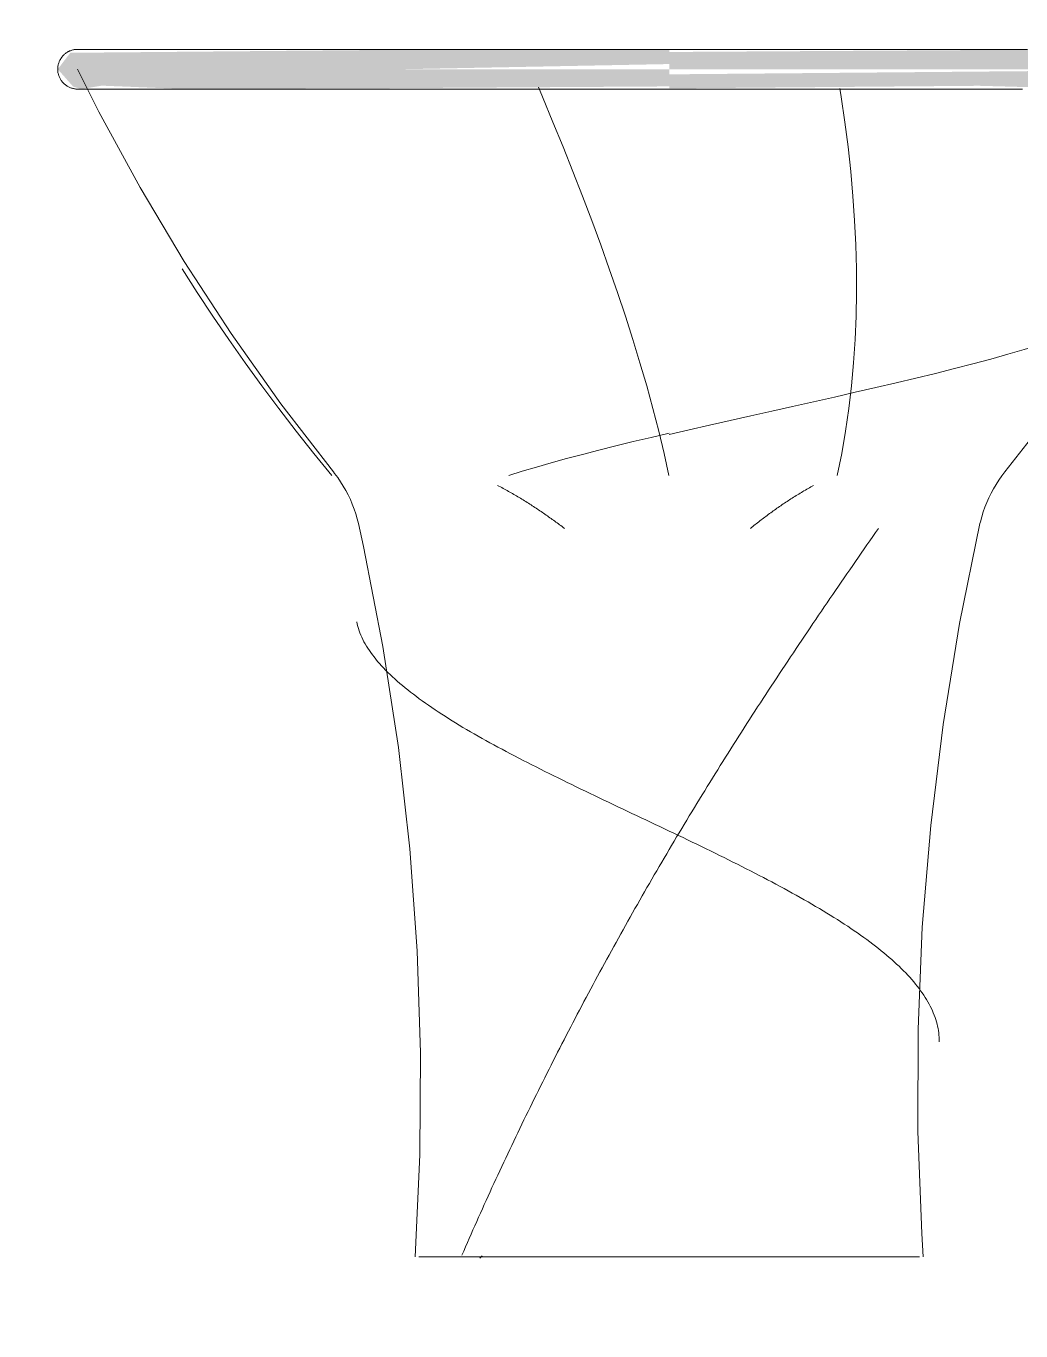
# Model space of a CAD drawing. Header units: inches. Extents: x -54880 to -186, y -265 to 853.
# Drawn here: x -24798.64 to -24782.98, y 100.14 to 120.68 of the extents above; entities that cross this region are included whole.
import ezdxf

# ---------------------------------------------------------------- set-up
doc = ezdxf.new("R2010")
doc.units = ezdxf.units.IN
doc.header["$MEASUREMENT"] = 0
doc.layers.add('A-WALL-PATT', color=111, linetype='Continuous', lineweight=9)
doc.layers.add('Q-SPCQ', color=91, linetype='Continuous', lineweight=9)

# ---------------------------------------------------------------- blocks, each defined once
blk = doc.blocks.new('FP_71-Section 13')
at = {"layer": 'Q-SPCQ'}
for p, q in [((-24785.221, 112.774), (-24785.266, 112.71)), ((-24785.356, 112.58), (-24785.401, 112.515)), ((-24785.311, 112.645), (-24785.356, 112.58)), ((-24785.266, 112.71), (-24785.311, 112.645)), ((-24785.536, 112.32), (-24785.581, 112.255)), ((-24785.491, 112.385), (-24785.536, 112.32)), ((-24785.446, 112.45), (-24785.491, 112.385)), ((-24785.401, 112.515), (-24785.446, 112.45)), ((-24785.671, 112.124), (-24785.716, 112.059)), ((-24785.626, 112.189), (-24785.671, 112.124)), ((-24785.581, 112.255), (-24785.626, 112.189)), ((-24785.806, 111.929), (-24785.851, 111.864)), ((-24785.761, 111.994), (-24785.806, 111.929)), ((-24785.716, 112.059), (-24785.761, 111.994)), ((-24785.94, 111.733), (-24785.985, 111.668)), ((-24785.895, 111.798), (-24785.94, 111.733)), ((-24785.851, 111.864), (-24785.895, 111.798)), ((-24786.074, 111.537), (-24786.118, 111.472)), ((-24786.029, 111.603), (-24786.074, 111.537)), ((-24785.985, 111.668), (-24786.029, 111.603)), ((-24786.207, 111.341), (-24786.251, 111.276)), ((-24786.163, 111.407), (-24786.207, 111.341)), ((-24786.118, 111.472), (-24786.163, 111.407)), ((-24786.34, 111.145), (-24786.384, 111.079)), ((-24786.296, 111.21), (-24786.34, 111.145)), ((-24786.251, 111.276), (-24786.296, 111.21)), ((-24786.516, 110.883), (-24786.559, 110.817)), ((-24786.472, 110.948), (-24786.516, 110.883)), ((-24786.428, 111.014), (-24786.472, 110.948)), ((-24786.384, 111.079), (-24786.428, 111.014)), ((-24786.647, 110.686), (-24786.69, 110.621)), ((-24786.603, 110.752), (-24786.647, 110.686)), ((-24786.559, 110.817), (-24786.603, 110.752)), ((-24786.777, 110.489), (-24786.821, 110.424)), ((-24786.734, 110.555), (-24786.777, 110.489)), ((-24786.69, 110.621), (-24786.734, 110.555)), ((-24786.907, 110.292), (-24786.95, 110.227)), ((-24786.864, 110.358), (-24786.907, 110.292)), ((-24786.821, 110.424), (-24786.864, 110.358)), ((-24787.036, 110.095), (-24787.079, 110.03)), ((-24786.993, 110.161), (-24787.036, 110.095)), ((-24786.95, 110.227), (-24786.993, 110.161)), ((-24787.164, 109.898), (-24787.207, 109.832)), ((-24787.122, 109.964), (-24787.164, 109.898)), ((-24787.079, 110.03), (-24787.122, 109.964)), ((-24787.292, 109.701), (-24787.334, 109.635)), ((-24787.249, 109.766), (-24787.292, 109.701)), ((-24787.207, 109.832), (-24787.249, 109.766)), ((-24787.418, 109.503), (-24787.46, 109.437)), ((-24787.376, 109.569), (-24787.418, 109.503)), ((-24787.334, 109.635), (-24787.376, 109.569)), ((-24787.586, 109.239), (-24787.627, 109.173)), ((-24787.544, 109.305), (-24787.586, 109.239)), ((-24787.502, 109.371), (-24787.544, 109.305)), ((-24787.46, 109.437), (-24787.502, 109.371)), ((-24787.71, 109.041), (-24787.751, 108.975)), ((-24787.669, 109.107), (-24787.71, 109.041)), ((-24787.627, 109.173), (-24787.669, 109.107)), ((-24787.833, 108.843), (-24787.874, 108.777)), ((-24787.792, 108.909), (-24787.833, 108.843)), ((-24787.751, 108.975), (-24787.792, 108.909)), ((-24787.956, 108.645), (-24787.997, 108.579)), ((-24787.915, 108.711), (-24787.956, 108.645)), ((-24787.874, 108.777), (-24787.915, 108.711)), ((-24788.078, 108.447), (-24788.118, 108.381)), ((-24788.037, 108.513), (-24788.078, 108.447)), ((-24787.997, 108.579), (-24788.037, 108.513)), ((-24788.198, 108.249), (-24788.238, 108.182)), ((-24788.158, 108.315), (-24788.198, 108.249)), ((-24788.118, 108.381), (-24788.158, 108.315)), ((-24788.515, 108.011), (-24788.442, 107.976)), ((-24788.318, 108.05), (-24788.358, 107.984)), ((-24788.278, 108.116), (-24788.318, 108.05)), ((-24788.238, 108.182), (-24788.278, 108.116)), ((-24788.437, 107.851), (-24788.476, 107.785)), ((-24788.442, 107.976), (-24788.369, 107.941)), ((-24788.397, 107.918), (-24788.437, 107.851)), ((-24788.358, 107.984), (-24788.397, 107.918)), ((-24788.369, 107.941), (-24788.296, 107.907)), ((-24788.296, 107.907), (-24788.224, 107.872)), ((-24788.224, 107.872), (-24788.151, 107.837)), ((-24788.151, 107.837), (-24788.079, 107.802)), ((-24788.079, 107.802), (-24788.007, 107.767)), ((-24788.476, 107.785), (-24788.515, 107.719)), ((-24788.007, 107.767), (-24787.935, 107.732)), ((-24787.935, 107.732), (-24787.864, 107.698)), ((-24787.864, 107.698), (-24787.792, 107.663)), ((-24787.792, 107.663), (-24787.721, 107.628)), ((-24787.721, 107.628), (-24787.651, 107.593)), ((-24787.651, 107.593), (-24787.581, 107.558)), ((-24787.581, 107.558), (-24787.511, 107.523)), ((-24787.511, 107.523), (-24787.441, 107.489)), ((-24787.441, 107.489), (-24787.372, 107.454)), ((-24787.372, 107.454), (-24787.303, 107.419)), ((-24787.303, 107.419), (-24787.235, 107.384)), ((-24787.235, 107.384), (-24787.167, 107.349)), ((-24787.167, 107.349), (-24787.099, 107.314)), ((-24787.099, 107.314), (-24787.032, 107.28)), ((-24787.032, 107.28), (-24786.965, 107.245)), ((-24786.965, 107.245), (-24786.899, 107.21)), ((-24786.899, 107.21), (-24786.834, 107.175)), ((-24786.834, 107.175), (-24786.769, 107.14)), ((-24786.769, 107.14), (-24786.704, 107.105)), ((-24786.704, 107.105), (-24786.64, 107.07)), ((-24786.64, 107.07), (-24786.577, 107.035)), ((-24786.577, 107.035), (-24786.514, 107.001)), ((-24786.514, 107.001), (-24786.452, 106.966)), ((-24786.452, 106.966), (-24786.39, 106.931)), ((-24786.39, 106.931), (-24786.329, 106.896)), ((-24786.329, 106.896), (-24786.269, 106.861)), ((-24786.269, 106.861), (-24786.209, 106.826)), ((-24786.209, 106.826), (-24786.15, 106.791)), ((-24786.15, 106.791), (-24786.092, 106.756)), ((-24786.092, 106.756), (-24786.035, 106.721)), ((-24786.035, 106.721), (-24785.978, 106.687)), ((-24785.978, 106.687), (-24785.922, 106.652)), ((-24785.922, 106.652), (-24785.866, 106.617)), ((-24785.866, 106.617), (-24785.812, 106.582)), ((-24785.812, 106.582), (-24785.758, 106.547)), ((-24785.758, 106.547), (-24785.705, 106.512)), ((-24785.705, 106.512), (-24785.653, 106.477)), ((-24785.653, 106.477), (-24785.601, 106.442)), ((-24785.601, 106.442), (-24785.551, 106.407)), ((-24785.551, 106.407), (-24785.501, 106.372)), ((-24785.501, 106.372), (-24785.452, 106.337)), ((-24785.452, 106.337), (-24785.404, 106.302)), ((-24785.404, 106.302), (-24785.356, 106.268)), ((-24785.356, 106.268), (-24785.31, 106.233)), ((-24785.31, 106.233), (-24785.265, 106.198)), ((-24785.265, 106.198), (-24785.22, 106.163)), ((-24785.22, 106.163), (-24785.176, 106.128)), ((-24785.176, 106.128), (-24785.134, 106.093)), ((-24785.134, 106.093), (-24785.092, 106.058)), ((-24785.092, 106.058), (-24785.051, 106.023)), ((-24785.051, 106.023), (-24785.011, 105.988)), ((-24785.011, 105.988), (-24784.972, 105.953)), ((-24784.972, 105.953), (-24784.934, 105.918)), ((-24784.934, 105.918), (-24784.897, 105.883)), ((-24784.897, 105.883), (-24784.861, 105.848)), ((-24784.861, 105.848), (-24784.826, 105.813)), ((-24784.826, 105.813), (-24784.792, 105.778)), ((-24784.792, 105.778), (-24784.759, 105.744)), ((-24784.759, 105.744), (-24784.727, 105.709)), ((-24784.727, 105.709), (-24784.696, 105.674)), ((-24784.696, 105.674), (-24784.666, 105.639)), ((-24784.666, 105.639), (-24784.637, 105.604)), ((-24784.637, 105.604), (-24784.609, 105.569)), ((-24784.609, 105.569), (-24784.582, 105.534)), ((-24784.582, 105.534), (-24784.556, 105.499)), ((-24784.556, 105.499), (-24784.531, 105.464)), ((-24784.531, 105.464), (-24784.508, 105.429)), ((-24784.508, 105.429), (-24784.485, 105.394)), ((-24784.485, 105.394), (-24784.463, 105.359)), ((-24784.463, 105.359), (-24784.443, 105.324)), ((-24784.443, 105.324), (-24784.424, 105.289)), ((-24784.424, 105.289), (-24784.405, 105.254)), ((-24784.405, 105.254), (-24784.388, 105.219)), ((-24784.388, 105.219), (-24784.372, 105.184)), ((-24784.372, 105.184), (-24784.357, 105.149)), ((-24784.357, 105.149), (-24784.343, 105.114)), ((-24784.343, 105.114), (-24784.33, 105.079)), ((-24784.33, 105.079), (-24784.318, 105.044)), ((-24784.318, 105.044), (-24784.308, 105.009)), ((-24784.308, 105.009), (-24784.298, 104.974)), ((-24784.298, 104.974), (-24784.29, 104.939)), ((-24784.29, 104.939), (-24784.283, 104.904)), ((-24784.283, 104.904), (-24784.277, 104.87)), ((-24784.277, 104.87), (-24784.272, 104.835)), ((-24784.272, 104.835), (-24784.268, 104.8)), ((-24784.268, 104.8), (-24784.265, 104.765)), ((-24784.265, 104.765), (-24784.263, 104.73)), ((-24784.263, 104.73), (-24784.263, 104.695))]:
    blk.add_line(p, q, dxfattribs=at)
at = {"layer": 'Q-SPCQ', "flags": 128}
blk.add_lwpolyline([(-24783.623, 112.849), (-24783.945, 111.275), (-24784.203, 109.69), (-24784.398, 108.096), (-24784.53, 106.496), (-24784.597, 104.891), (-24784.6, 103.285), (-24784.538, 101.68), (-24784.515, 101.312)], dxfattribs=at)
blk = doc.blocks.new('FP_72-Section 13')
at = {"layer": 'Q-SPCQ'}
for p, q in [((-24793.434, 111.301), (-24793.426, 111.266)), ((-24793.426, 111.266), (-24793.418, 111.232)), ((-24793.418, 111.232), (-24793.407, 111.197)), ((-24793.407, 111.197), (-24793.396, 111.163)), ((-24793.396, 111.163), (-24793.383, 111.129)), ((-24793.383, 111.129), (-24793.369, 111.094)), ((-24793.369, 111.094), (-24793.353, 111.06)), ((-24793.353, 111.06), (-24793.337, 111.025)), ((-24793.337, 111.025), (-24793.319, 110.991)), ((-24793.319, 110.991), (-24793.3, 110.956)), ((-24793.3, 110.956), (-24793.28, 110.922)), ((-24793.28, 110.922), (-24793.258, 110.888)), ((-24793.258, 110.888), (-24793.235, 110.853)), ((-24793.235, 110.853), (-24793.211, 110.819)), ((-24793.211, 110.819), (-24793.186, 110.784)), ((-24793.186, 110.784), (-24793.16, 110.75)), ((-24793.16, 110.75), (-24793.132, 110.715)), ((-24793.132, 110.715), (-24793.104, 110.681)), ((-24793.104, 110.681), (-24793.074, 110.646)), ((-24793.074, 110.646), (-24793.043, 110.612)), ((-24793.043, 110.612), (-24793.011, 110.577)), ((-24793.011, 110.577), (-24792.978, 110.543)), ((-24792.978, 110.543), (-24792.943, 110.508)), ((-24792.943, 110.508), (-24792.908, 110.474)), ((-24792.908, 110.474), (-24792.871, 110.439)), ((-24792.871, 110.439), (-24792.834, 110.404)), ((-24792.834, 110.404), (-24792.795, 110.37)), ((-24792.795, 110.37), (-24792.755, 110.335)), ((-24792.755, 110.335), (-24792.714, 110.301)), ((-24792.714, 110.301), (-24792.673, 110.266)), ((-24792.673, 110.266), (-24792.63, 110.232)), ((-24792.63, 110.232), (-24792.586, 110.197)), ((-24792.586, 110.197), (-24792.541, 110.163)), ((-24792.541, 110.163), (-24792.495, 110.128)), ((-24792.495, 110.128), (-24792.449, 110.093)), ((-24792.449, 110.093), (-24792.401, 110.059)), ((-24792.401, 110.059), (-24792.352, 110.024)), ((-24792.352, 110.024), (-24792.303, 109.99)), ((-24792.303, 109.99), (-24792.253, 109.955)), ((-24792.253, 109.955), (-24792.201, 109.92)), ((-24792.201, 109.92), (-24792.149, 109.886)), ((-24792.149, 109.886), (-24792.096, 109.851)), ((-24792.096, 109.851), (-24792.042, 109.817)), ((-24792.042, 109.817), (-24791.988, 109.782)), ((-24791.988, 109.782), (-24791.932, 109.747)), ((-24791.932, 109.747), (-24791.876, 109.713)), ((-24791.876, 109.713), (-24791.819, 109.678)), ((-24791.819, 109.678), (-24791.761, 109.643)), ((-24791.761, 109.643), (-24791.703, 109.609)), ((-24791.703, 109.609), (-24791.643, 109.574)), ((-24791.643, 109.574), (-24791.583, 109.54)), ((-24791.583, 109.54), (-24791.523, 109.505)), ((-24791.523, 109.505), (-24791.461, 109.47)), ((-24791.461, 109.47), (-24791.399, 109.436)), ((-24791.399, 109.436), (-24791.337, 109.401)), ((-24791.337, 109.401), (-24791.273, 109.366)), ((-24791.273, 109.366), (-24791.21, 109.332)), ((-24791.21, 109.332), (-24791.145, 109.297)), ((-24791.145, 109.297), (-24791.08, 109.262)), ((-24791.08, 109.262), (-24791.015, 109.227)), ((-24791.015, 109.227), (-24790.948, 109.193)), ((-24790.948, 109.193), (-24790.882, 109.158)), ((-24790.882, 109.158), (-24790.815, 109.123)), ((-24790.815, 109.123), (-24790.747, 109.089)), ((-24790.747, 109.089), (-24790.679, 109.054)), ((-24790.679, 109.054), (-24790.611, 109.019)), ((-24790.611, 109.019), (-24790.542, 108.985)), ((-24790.542, 108.985), (-24790.472, 108.95)), ((-24790.472, 108.95), (-24790.403, 108.915)), ((-24790.403, 108.915), (-24790.333, 108.88)), ((-24790.333, 108.88), (-24790.262, 108.846)), ((-24790.262, 108.846), (-24790.191, 108.811)), ((-24790.191, 108.811), (-24790.12, 108.776)), ((-24790.12, 108.776), (-24790.049, 108.741)), ((-24790.049, 108.741), (-24789.977, 108.707)), ((-24789.977, 108.707), (-24789.905, 108.672)), ((-24789.905, 108.672), (-24789.833, 108.637)), ((-24789.833, 108.637), (-24789.761, 108.602)), ((-24789.761, 108.602), (-24789.688, 108.568)), ((-24789.688, 108.568), (-24789.616, 108.533)), ((-24789.616, 108.533), (-24789.543, 108.498)), ((-24789.543, 108.498), (-24789.47, 108.463)), ((-24789.47, 108.463), (-24789.396, 108.429)), ((-24789.396, 108.429), (-24789.323, 108.394)), ((-24789.323, 108.394), (-24789.25, 108.359)), ((-24789.25, 108.359), (-24789.176, 108.324)), ((-24789.176, 108.324), (-24789.103, 108.289)), ((-24789.103, 108.289), (-24789.029, 108.255)), ((-24789.029, 108.255), (-24788.956, 108.22)), ((-24788.956, 108.22), (-24788.882, 108.185)), ((-24788.882, 108.185), (-24788.809, 108.15)), ((-24788.809, 108.15), (-24788.735, 108.115)), ((-24788.735, 108.115), (-24788.662, 108.081)), ((-24788.662, 108.081), (-24788.588, 108.046)), ((-24788.588, 108.046), (-24788.515, 108.011)), ((-24788.554, 107.653), (-24788.593, 107.586)), ((-24788.515, 107.719), (-24788.554, 107.653)), ((-24788.671, 107.454), (-24788.71, 107.387)), ((-24788.632, 107.52), (-24788.671, 107.454)), ((-24788.593, 107.586), (-24788.632, 107.52)), ((-24788.825, 107.188), (-24788.864, 107.122)), ((-24788.787, 107.255), (-24788.825, 107.188)), ((-24788.749, 107.321), (-24788.787, 107.255)), ((-24788.71, 107.387), (-24788.749, 107.321)), ((-24788.94, 106.989), (-24788.978, 106.923)), ((-24788.902, 107.056), (-24788.94, 106.989)), ((-24788.864, 107.122), (-24788.902, 107.056)), ((-24789.053, 106.79), (-24789.091, 106.724)), ((-24789.016, 106.856), (-24789.053, 106.79)), ((-24788.978, 106.923), (-24789.016, 106.856)), ((-24789.166, 106.591), (-24789.203, 106.524)), ((-24789.129, 106.657), (-24789.166, 106.591)), ((-24789.091, 106.724), (-24789.129, 106.657)), ((-24789.277, 106.391), (-24789.314, 106.325)), ((-24789.24, 106.458), (-24789.277, 106.391)), ((-24789.203, 106.524), (-24789.24, 106.458)), ((-24789.388, 106.192), (-24789.425, 106.126)), ((-24789.351, 106.259), (-24789.388, 106.192)), ((-24789.314, 106.325), (-24789.351, 106.259)), ((-24789.498, 105.993), (-24789.534, 105.926)), ((-24789.461, 106.059), (-24789.498, 105.993)), ((-24789.425, 106.126), (-24789.461, 106.059)), ((-24789.606, 105.793), (-24789.642, 105.727)), ((-24789.57, 105.86), (-24789.606, 105.793)), ((-24789.534, 105.926), (-24789.57, 105.86)), ((-24789.714, 105.594), (-24789.749, 105.527)), ((-24789.678, 105.66), (-24789.714, 105.594)), ((-24789.642, 105.727), (-24789.678, 105.66)), ((-24789.82, 105.394), (-24789.856, 105.327)), ((-24789.785, 105.461), (-24789.82, 105.394)), ((-24789.749, 105.527), (-24789.785, 105.461)), ((-24789.926, 105.194), (-24789.961, 105.128)), ((-24789.891, 105.261), (-24789.926, 105.194)), ((-24789.856, 105.327), (-24789.891, 105.261)), ((-24790.065, 104.928), (-24790.1, 104.862)), ((-24790.031, 104.995), (-24790.065, 104.928)), ((-24789.996, 105.061), (-24790.031, 104.995)), ((-24789.961, 105.128), (-24789.996, 105.061)), ((-24790.169, 104.728), (-24790.203, 104.662)), ((-24790.134, 104.795), (-24790.169, 104.728)), ((-24790.1, 104.862), (-24790.134, 104.795)), ((-24790.271, 104.529), (-24790.305, 104.462)), ((-24790.237, 104.595), (-24790.271, 104.529)), ((-24790.203, 104.662), (-24790.237, 104.595)), ((-24790.373, 104.329), (-24790.406, 104.263)), ((-24790.339, 104.396), (-24790.373, 104.329)), ((-24790.305, 104.462), (-24790.339, 104.396)), ((-24790.473, 104.129), (-24790.506, 104.063)), ((-24790.44, 104.196), (-24790.473, 104.129)), ((-24790.406, 104.263), (-24790.44, 104.196)), ((-24790.573, 103.93), (-24790.606, 103.863)), ((-24790.54, 103.996), (-24790.573, 103.93)), ((-24790.506, 104.063), (-24790.54, 103.996)), ((-24790.671, 103.73), (-24790.704, 103.663)), ((-24790.639, 103.796), (-24790.671, 103.73)), ((-24790.606, 103.863), (-24790.639, 103.796)), ((-24790.769, 103.53), (-24790.801, 103.464)), ((-24790.737, 103.597), (-24790.769, 103.53)), ((-24790.704, 103.663), (-24790.737, 103.597)), ((-24790.866, 103.33), (-24790.898, 103.264)), ((-24790.834, 103.397), (-24790.866, 103.33)), ((-24790.801, 103.464), (-24790.834, 103.397)), ((-24790.961, 103.131), (-24790.993, 103.064)), ((-24790.93, 103.197), (-24790.961, 103.131)), ((-24790.898, 103.264), (-24790.93, 103.197)), ((-24791.056, 102.931), (-24791.088, 102.865)), ((-24791.025, 102.998), (-24791.056, 102.931)), ((-24790.993, 103.064), (-24791.025, 102.998)), ((-24791.15, 102.732), (-24791.181, 102.665)), ((-24791.119, 102.798), (-24791.15, 102.732)), ((-24791.088, 102.865), (-24791.119, 102.798)), ((-24791.274, 102.465), (-24791.304, 102.399)), ((-24791.243, 102.532), (-24791.274, 102.465)), ((-24791.212, 102.598), (-24791.243, 102.532)), ((-24791.181, 102.665), (-24791.212, 102.598)), ((-24791.365, 102.266), (-24791.395, 102.199)), ((-24791.335, 102.332), (-24791.365, 102.266)), ((-24791.304, 102.399), (-24791.335, 102.332)), ((-24791.456, 102.066), (-24791.486, 102)), ((-24791.426, 102.133), (-24791.456, 102.066)), ((-24791.395, 102.199), (-24791.426, 102.133)), ((-24791.545, 101.867), (-24791.575, 101.8)), ((-24791.516, 101.933), (-24791.545, 101.867)), ((-24791.486, 102), (-24791.516, 101.933)), ((-24791.634, 101.667), (-24791.663, 101.601)), ((-24791.604, 101.734), (-24791.634, 101.667)), ((-24791.575, 101.8), (-24791.604, 101.734)), ((-24791.721, 101.468), (-24791.75, 101.402)), ((-24791.692, 101.535), (-24791.721, 101.468)), ((-24791.663, 101.601), (-24791.692, 101.535)), ((-24791.75, 101.402), (-24791.779, 101.335))]:
    blk.add_line(p, q, dxfattribs=at)
at = {"layer": 'Q-SPCQ', "flags": 128}
blk.add_lwpolyline([(-24792.515, 101.312), (-24792.439, 102.917), (-24792.427, 104.523), (-24792.48, 106.128), (-24792.596, 107.73), (-24792.777, 109.325), (-24793.021, 110.913), (-24793.328, 112.489), (-24793.408, 112.849)], dxfattribs=at)
blk = doc.blocks.new('FP_73-Section 13')
at = {"layer": 'Q-SPCQ'}
blk.add_line((-24791.459, 101.324), (-24791.495, 101.29), dxfattribs=at)
blk = doc.blocks.new('FP_74-Section 13')
at = {"layer": 'Q-SPCQ'}
for p, q in [((-24785.827, 119.697), (-24785.805, 119.564)), ((-24785.805, 119.564), (-24785.748, 119.169)), ((-24785.748, 119.169), (-24785.699, 118.777)), ((-24785.699, 118.777), (-24785.657, 118.388)), ((-24785.657, 118.388), (-24785.623, 118.001)), ((-24785.623, 118.001), (-24785.596, 117.618)), ((-24785.596, 117.618), (-24785.578, 117.237)), ((-24785.578, 117.237), (-24785.568, 116.86)), ((-24785.568, 116.86), (-24785.566, 116.485)), ((-24785.566, 116.485), (-24785.573, 116.114)), ((-24781.196, 116.351), (-24781.125, 116.428)), ((-24781.399, 116.197), (-24781.287, 116.274)), ((-24781.287, 116.274), (-24781.196, 116.351)), ((-24785.573, 116.114), (-24785.589, 115.745)), ((-24781.846, 115.968), (-24781.679, 116.045)), ((-24781.679, 116.045), (-24781.529, 116.121)), ((-24781.529, 116.121), (-24781.399, 116.197)), ((-24782.448, 115.74), (-24782.232, 115.816)), ((-24782.232, 115.816), (-24782.031, 115.892)), ((-24782.031, 115.892), (-24781.846, 115.968)), ((-24785.589, 115.745), (-24785.613, 115.38)), ((-24782.925, 115.589), (-24782.68, 115.665)), ((-24782.68, 115.665), (-24782.448, 115.74)), ((-24783.733, 115.363), (-24783.453, 115.438)), ((-24783.453, 115.438), (-24783.183, 115.514)), ((-24783.183, 115.514), (-24782.925, 115.589)), ((-24785.613, 115.38), (-24785.646, 115.019)), ((-24784.63, 115.139), (-24784.323, 115.213)), ((-24784.323, 115.213), (-24784.024, 115.288)), ((-24784.024, 115.288), (-24783.733, 115.363)), ((-24785.646, 115.019), (-24785.688, 114.661)), ((-24785.585, 114.915), (-24785.262, 114.99)), ((-24785.262, 114.99), (-24784.943, 115.064)), ((-24784.943, 115.064), (-24784.63, 115.139)), ((-24786.241, 114.767), (-24785.912, 114.841)), ((-24785.912, 114.841), (-24785.585, 114.915)), ((-24787.23, 114.546), (-24786.901, 114.62)), ((-24786.901, 114.62), (-24786.571, 114.693)), ((-24786.571, 114.693), (-24786.241, 114.767)), ((-24785.688, 114.661), (-24785.739, 114.306)), ((-24788.2, 114.326), (-24787.88, 114.399)), ((-24787.88, 114.399), (-24787.557, 114.473)), ((-24787.557, 114.473), (-24787.23, 114.546)), ((-24788.515, 114.253), (-24788.2, 114.326)), ((-24785.739, 114.306), (-24785.799, 113.955)), ((-24785.799, 113.955), (-24785.869, 113.607))]:
    blk.add_line(p, q, dxfattribs=at)
at = {"layer": 'Q-SPCQ', "flags": 128}
blk.add_lwpolyline([(-24779.203, 120), (-24779.822, 118.795), (-24780.49, 117.616), (-24781.204, 116.465), (-24781.963, 115.343), (-24782.767, 114.252), (-24783.23, 113.662)], dxfattribs=at)
blk = doc.blocks.new('FP_75-Section 13')
at = {"layer": 'Q-SPCQ'}
for p, q in [((-24790.573, 119.717), (-24790.508, 119.564)), ((-24790.508, 119.564), (-24790.345, 119.169)), ((-24790.345, 119.169), (-24790.185, 118.777)), ((-24790.185, 118.777), (-24790.03, 118.388)), ((-24790.03, 118.388), (-24789.879, 118.001)), ((-24789.879, 118.001), (-24789.734, 117.618)), ((-24789.734, 117.618), (-24789.593, 117.237)), ((-24789.593, 117.237), (-24789.458, 116.86)), ((-24796.183, 116.86), (-24795.943, 116.485)), ((-24789.458, 116.86), (-24789.328, 116.485)), ((-24795.943, 116.485), (-24795.698, 116.114)), ((-24789.328, 116.485), (-24789.204, 116.114)), ((-24795.698, 116.114), (-24795.446, 115.745)), ((-24789.204, 116.114), (-24789.086, 115.745)), ((-24795.446, 115.745), (-24795.189, 115.38)), ((-24789.086, 115.745), (-24788.975, 115.38)), ((-24795.189, 115.38), (-24794.927, 115.019)), ((-24788.975, 115.38), (-24788.869, 115.019)), ((-24794.927, 115.019), (-24794.659, 114.661)), ((-24788.869, 115.019), (-24788.771, 114.661)), ((-24794.659, 114.661), (-24794.385, 114.306)), ((-24788.771, 114.661), (-24788.68, 114.306)), ((-24794.385, 114.306), (-24794.107, 113.955)), ((-24789.081, 114.139), (-24788.801, 114.206)), ((-24788.801, 114.206), (-24788.515, 114.273)), ((-24788.68, 114.306), (-24788.596, 113.955)), ((-24789.881, 113.938), (-24789.622, 114.005)), ((-24789.622, 114.005), (-24789.355, 114.072)), ((-24789.355, 114.072), (-24789.081, 114.139)), ((-24794.107, 113.955), (-24793.824, 113.607)), ((-24790.606, 113.739), (-24790.374, 113.805)), ((-24790.374, 113.805), (-24790.132, 113.872)), ((-24790.132, 113.872), (-24789.881, 113.938)), ((-24788.596, 113.955), (-24788.519, 113.607)), ((-24791.041, 113.607), (-24790.829, 113.673)), ((-24790.829, 113.673), (-24790.606, 113.739))]:
    blk.add_line(p, q, dxfattribs=at)
at = {"layer": 'Q-SPCQ', "flags": 128}
blk.add_lwpolyline([(-24793.8, 113.662), (-24794.628, 114.735), (-24795.412, 115.84), (-24796.151, 116.975), (-24796.844, 118.139), (-24797.491, 119.33), (-24797.828, 120)], dxfattribs=at)
blk = doc.blocks.new('FP_76-Section 13')
at = {"layer": 'Q-SPCQ'}
for p, q in [((-24786.413, 113.353), (-24786.434, 113.341)), ((-24786.393, 113.366), (-24786.413, 113.353)), ((-24786.371, 113.378), (-24786.393, 113.366)), ((-24786.35, 113.39), (-24786.371, 113.378)), ((-24786.329, 113.402), (-24786.35, 113.39)), ((-24786.308, 113.414), (-24786.329, 113.402)), ((-24786.287, 113.426), (-24786.308, 113.414)), ((-24786.265, 113.438), (-24786.287, 113.426)), ((-24786.244, 113.45), (-24786.265, 113.438)), ((-24786.739, 113.145), (-24786.759, 113.131)), ((-24786.719, 113.158), (-24786.739, 113.145)), ((-24786.7, 113.172), (-24786.719, 113.158)), ((-24786.68, 113.185), (-24786.7, 113.172)), ((-24786.659, 113.198), (-24786.68, 113.185)), ((-24786.639, 113.212), (-24786.659, 113.198)), ((-24786.619, 113.225), (-24786.639, 113.212)), ((-24786.599, 113.238), (-24786.619, 113.225)), ((-24786.579, 113.251), (-24786.599, 113.238)), ((-24786.558, 113.264), (-24786.579, 113.251)), ((-24786.538, 113.277), (-24786.558, 113.264)), ((-24786.517, 113.29), (-24786.538, 113.277)), ((-24786.497, 113.303), (-24786.517, 113.29)), ((-24786.476, 113.315), (-24786.497, 113.303)), ((-24786.455, 113.328), (-24786.476, 113.315)), ((-24786.434, 113.341), (-24786.455, 113.328)), ((-24787.03, 112.935), (-24787.049, 112.92)), ((-24787.011, 112.949), (-24787.03, 112.935)), ((-24786.992, 112.963), (-24787.011, 112.949)), ((-24786.973, 112.978), (-24786.992, 112.963)), ((-24786.954, 112.992), (-24786.973, 112.978)), ((-24786.934, 113.006), (-24786.954, 112.992)), ((-24786.915, 113.02), (-24786.934, 113.006)), ((-24786.896, 113.034), (-24786.915, 113.02)), ((-24786.877, 113.048), (-24786.896, 113.034)), ((-24786.857, 113.062), (-24786.877, 113.048)), ((-24786.838, 113.076), (-24786.857, 113.062)), ((-24786.818, 113.09), (-24786.838, 113.076)), ((-24786.798, 113.104), (-24786.818, 113.09)), ((-24786.779, 113.117), (-24786.798, 113.104)), ((-24786.759, 113.131), (-24786.779, 113.117)), ((-24787.217, 112.789), (-24787.236, 112.774)), ((-24787.199, 112.804), (-24787.217, 112.789)), ((-24787.18, 112.819), (-24787.199, 112.804)), ((-24787.162, 112.833), (-24787.18, 112.819)), ((-24787.143, 112.848), (-24787.162, 112.833)), ((-24787.124, 112.862), (-24787.143, 112.848)), ((-24787.105, 112.877), (-24787.124, 112.862)), ((-24787.087, 112.891), (-24787.105, 112.877)), ((-24787.068, 112.906), (-24787.087, 112.891)), ((-24787.049, 112.92), (-24787.068, 112.906))]:
    blk.add_line(p, q, dxfattribs=at)
at = {"layer": 'Q-SPCQ', "flags": 128}
blk.add_lwpolyline([(-24783.23, 113.662), (-24783.279, 113.599), (-24783.326, 113.533), (-24783.369, 113.466), (-24783.41, 113.398), (-24783.448, 113.327), (-24783.484, 113.256), (-24783.516, 113.182), (-24783.545, 113.108), (-24783.572, 113.033), (-24783.595, 112.956), (-24783.616, 112.879), (-24783.623, 112.849)], dxfattribs=at)
blk = doc.blocks.new('FP_77-Section 13')
at = {"layer": 'Q-SPCQ'}
for p, q in [((-24791.216, 113.45), (-24791.194, 113.439)), ((-24791.194, 113.439), (-24791.172, 113.427)), ((-24791.172, 113.427), (-24791.151, 113.416)), ((-24791.151, 113.416), (-24791.129, 113.404)), ((-24791.129, 113.404), (-24791.107, 113.393)), ((-24791.107, 113.393), (-24791.086, 113.381)), ((-24791.086, 113.381), (-24791.065, 113.369)), ((-24791.065, 113.369), (-24791.043, 113.357)), ((-24791.043, 113.357), (-24791.022, 113.345)), ((-24791.022, 113.345), (-24791.001, 113.333)), ((-24791.001, 113.333), (-24790.979, 113.321)), ((-24790.979, 113.321), (-24790.958, 113.309)), ((-24790.958, 113.309), (-24790.937, 113.296)), ((-24790.937, 113.296), (-24790.916, 113.284)), ((-24790.916, 113.284), (-24790.896, 113.272)), ((-24790.896, 113.272), (-24790.875, 113.259)), ((-24790.875, 113.259), (-24790.854, 113.247)), ((-24790.854, 113.247), (-24790.833, 113.234)), ((-24790.833, 113.234), (-24790.813, 113.221)), ((-24790.813, 113.221), (-24790.792, 113.209)), ((-24790.792, 113.209), (-24790.772, 113.196)), ((-24790.772, 113.196), (-24790.751, 113.183)), ((-24790.751, 113.183), (-24790.731, 113.17)), ((-24790.731, 113.17), (-24790.71, 113.157)), ((-24790.71, 113.157), (-24790.69, 113.144)), ((-24790.69, 113.144), (-24790.67, 113.131)), ((-24790.67, 113.131), (-24790.65, 113.118)), ((-24790.65, 113.118), (-24790.63, 113.105)), ((-24790.63, 113.105), (-24790.61, 113.091)), ((-24790.61, 113.091), (-24790.59, 113.078)), ((-24790.59, 113.078), (-24790.57, 113.065)), ((-24790.57, 113.065), (-24790.55, 113.051)), ((-24790.55, 113.051), (-24790.53, 113.038)), ((-24790.53, 113.038), (-24790.511, 113.024)), ((-24790.511, 113.024), (-24790.491, 113.011)), ((-24790.491, 113.011), (-24790.471, 112.997)), ((-24790.471, 112.997), (-24790.452, 112.984)), ((-24790.452, 112.984), (-24790.432, 112.97)), ((-24790.432, 112.97), (-24790.413, 112.956)), ((-24790.413, 112.956), (-24790.393, 112.942)), ((-24790.393, 112.942), (-24790.374, 112.929)), ((-24790.374, 112.929), (-24790.355, 112.915)), ((-24790.355, 112.915), (-24790.335, 112.901)), ((-24790.335, 112.901), (-24790.316, 112.887)), ((-24790.316, 112.887), (-24790.297, 112.873)), ((-24790.297, 112.873), (-24790.278, 112.859)), ((-24790.278, 112.859), (-24790.259, 112.845)), ((-24790.259, 112.845), (-24790.24, 112.831)), ((-24790.24, 112.831), (-24790.221, 112.817)), ((-24790.221, 112.817), (-24790.202, 112.803)), ((-24790.202, 112.803), (-24790.183, 112.789)), ((-24790.183, 112.789), (-24790.164, 112.774))]:
    blk.add_line(p, q, dxfattribs=at)
at = {"layer": 'Q-SPCQ', "flags": 128}
blk.add_lwpolyline([(-24793.408, 112.849), (-24793.427, 112.926), (-24793.449, 113.003), (-24793.474, 113.079), (-24793.503, 113.154), (-24793.534, 113.228), (-24793.568, 113.3), (-24793.605, 113.371), (-24793.645, 113.44), (-24793.688, 113.508), (-24793.733, 113.574), (-24793.781, 113.638), (-24793.8, 113.662)], dxfattribs=at)
blk = doc.blocks.new('Basketball_Backstop-Performance_Sports_Systems-3103-Ceiling_Hung - 27_-0_ to 27_-11 7_8_-V70-Section 13')
at = {"layer": 'Q-SPCQ'}
for points in [[(-24792.691, 120), (-24788.515, 120.081), (-24788.515, 120.302), (-24792.691, 120.306), (-24797.942, 120.258), (-24798.14, 120), (-24794.516, 120)], [(-24779.843, 120), (-24779.412, 120), (-24779.464, 120.278), (-24780.125, 120.294), (-24781.769, 120.312), (-24783.381, 120.303), (-24788.515, 120.271), (-24788.515, 120), (-24780.99, 120)], [(-24797.773, 119.687), (-24797.449, 119.741), (-24796.288, 119.694), (-24793.65, 119.697), (-24788.515, 119.729), (-24788.515, 120), (-24798.14, 120), (-24797.899, 119.728)], [(-24779.258, 119.688), (-24779.088, 119.742), (-24779.1, 119.812), (-24779.412, 119.854), (-24779.412, 120), (-24788.515, 119.919), (-24788.515, 119.698), (-24783.64, 119.739), (-24781.769, 119.688), (-24780.53, 119.748), (-24779.272, 119.689)]]:
    blk.add_hatch(color=256, dxfattribs=at).paths.add_polyline_path(points, flags=0)
for p, q in [((-24792.454, 101.312), (-24788.515, 101.312)), ((-24788.515, 101.312), (-24784.576, 101.312))]:
    blk.add_line(p, q, dxfattribs=at)
at = {"layer": 'Q-SPCQ', "flags": 128}
for points in [[(-24798.14, 120), (-24798.14, 120.012), (-24798.139, 120.025), (-24798.138, 120.037), (-24798.136, 120.05), (-24798.134, 120.062), (-24798.131, 120.074), (-24798.128, 120.086), (-24798.124, 120.098), (-24798.12, 120.11), (-24798.116, 120.122), (-24798.11, 120.133), (-24798.105, 120.144), (-24798.099, 120.155), (-24798.092, 120.166), (-24798.086, 120.176), (-24798.078, 120.187), (-24798.071, 120.196), (-24798.063, 120.206), (-24798.054, 120.215), (-24798.045, 120.224), (-24798.036, 120.233), (-24798.027, 120.241), (-24798.017, 120.249), (-24798.007, 120.256), (-24797.997, 120.263), (-24797.986, 120.27), (-24797.975, 120.276), (-24797.964, 120.281), (-24797.953, 120.287), (-24797.941, 120.291), (-24797.929, 120.296), (-24797.917, 120.299), (-24797.905, 120.303), (-24797.893, 120.306), (-24797.881, 120.308), (-24797.868, 120.31), (-24797.856, 120.311), (-24797.844, 120.312), (-24797.831, 120.312), (-24797.828, 120.312)], [(-24788.515, 120.312), (-24788.888, 120.312), (-24789.259, 120.312), (-24789.63, 120.312), (-24789.999, 120.312), (-24790.365, 120.312), (-24790.729, 120.312), (-24791.089, 120.312), (-24791.445, 120.312), (-24791.796, 120.312), (-24792.142, 120.312), (-24792.482, 120.312), (-24792.816, 120.312), (-24793.142, 120.312), (-24793.462, 120.312), (-24793.773, 120.312), (-24794.077, 120.312), (-24794.371, 120.312), (-24794.656, 120.312), (-24794.931, 120.312), (-24795.196, 120.312), (-24795.45, 120.312), (-24795.693, 120.312), (-24795.924, 120.312), (-24796.144, 120.312), (-24796.351, 120.312), (-24796.546, 120.312), (-24796.728, 120.312), (-24796.897, 120.312), (-24797.053, 120.312), (-24797.195, 120.312), (-24797.323, 120.312), (-24797.437, 120.312), (-24797.536, 120.312), (-24797.622, 120.312), (-24797.692, 120.312), (-24797.748, 120.312), (-24797.789, 120.312), (-24797.816, 120.312), (-24797.827, 120.312), (-24797.828, 120.312)], [(-24797.828, 120.312), (-24797.82, 120.312), (-24797.798, 120.312), (-24797.761, 120.312), (-24797.709, 120.312), (-24797.642, 120.312), (-24797.561, 120.312), (-24797.465, 120.312), (-24797.355, 120.312), (-24797.231, 120.312), (-24797.093, 120.312), (-24796.941, 120.312), (-24796.775, 120.312), (-24796.597, 120.312), (-24796.405, 120.312), (-24796.201, 120.312), (-24795.985, 120.312), (-24795.756, 120.312), (-24795.516, 120.312), (-24795.265, 120.312), (-24795.003, 120.312), (-24794.731, 120.312), (-24794.449, 120.312), (-24794.157, 120.312), (-24793.856, 120.312), (-24793.547, 120.312), (-24793.229, 120.312), (-24792.904, 120.312), (-24792.573, 120.312), (-24792.234, 120.312), (-24791.89, 120.312), (-24791.54, 120.312), (-24791.185, 120.312), (-24790.826, 120.312), (-24790.464, 120.312), (-24790.098, 120.312), (-24789.73, 120.312), (-24789.36, 120.312), (-24788.988, 120.312), (-24788.616, 120.312), (-24788.515, 120.312)], [(-24788.515, 120.312), (-24788.143, 120.312), (-24787.771, 120.312), (-24787.4, 120.312), (-24787.032, 120.312), (-24786.665, 120.312), (-24786.302, 120.312), (-24785.942, 120.312), (-24785.586, 120.312), (-24785.235, 120.312), (-24784.889, 120.312), (-24784.549, 120.312), (-24784.215, 120.312), (-24783.888, 120.312), (-24783.569, 120.312), (-24783.257, 120.312), (-24782.954, 120.312)], [(-24782.874, 120.312), (-24783.174, 120.312), (-24783.484, 120.312), (-24783.801, 120.312), (-24784.126, 120.312), (-24784.458, 120.312), (-24784.796, 120.312), (-24785.141, 120.312), (-24785.491, 120.312), (-24785.845, 120.312), (-24786.204, 120.312), (-24786.567, 120.312), (-24786.932, 120.312), (-24787.301, 120.312), (-24787.671, 120.312), (-24788.042, 120.312), (-24788.415, 120.312), (-24788.515, 120.312)], [(-24797.828, 119.687), (-24797.84, 119.688), (-24797.853, 119.688), (-24797.865, 119.69), (-24797.878, 119.691), (-24797.89, 119.694), (-24797.902, 119.696), (-24797.914, 119.7), (-24797.926, 119.703), (-24797.938, 119.708), (-24797.949, 119.712), (-24797.961, 119.717), (-24797.972, 119.723), (-24797.983, 119.729), (-24797.994, 119.735), (-24798.004, 119.742), (-24798.014, 119.749), (-24798.024, 119.757), (-24798.034, 119.765), (-24798.043, 119.773), (-24798.052, 119.782), (-24798.06, 119.791), (-24798.069, 119.801), (-24798.076, 119.811), (-24798.084, 119.821), (-24798.091, 119.831), (-24798.097, 119.842), (-24798.103, 119.853), (-24798.109, 119.864), (-24798.114, 119.875), (-24798.119, 119.887), (-24798.123, 119.899), (-24798.127, 119.91), (-24798.13, 119.922), (-24798.133, 119.935), (-24798.136, 119.947), (-24798.138, 119.959), (-24798.139, 119.972), (-24798.14, 119.984), (-24798.14, 119.997), (-24798.14, 120)], [(-24797.622, 119.687), (-24797.692, 119.687), (-24797.748, 119.687), (-24797.789, 119.687), (-24797.816, 119.687), (-24797.827, 119.687), (-24797.828, 119.687)], [(-24797.828, 119.687), (-24797.82, 119.687), (-24797.798, 119.687), (-24797.761, 119.687), (-24797.709, 119.687), (-24797.642, 119.687), (-24797.561, 119.687), (-24797.465, 119.687), (-24797.355, 119.687), (-24797.231, 119.687), (-24797.093, 119.687), (-24796.941, 119.687), (-24796.775, 119.687), (-24796.597, 119.687), (-24796.405, 119.687), (-24796.201, 119.687), (-24795.985, 119.687), (-24795.756, 119.687), (-24795.516, 119.687), (-24795.265, 119.687), (-24795.003, 119.687), (-24794.731, 119.687), (-24794.449, 119.687), (-24794.157, 119.687), (-24793.856, 119.687), (-24793.547, 119.687), (-24793.229, 119.687), (-24792.904, 119.687), (-24792.573, 119.687), (-24792.234, 119.687), (-24791.89, 119.687), (-24791.54, 119.687), (-24791.185, 119.687), (-24790.826, 119.687), (-24790.464, 119.687), (-24790.098, 119.687), (-24789.73, 119.687), (-24789.36, 119.687), (-24788.988, 119.687), (-24788.616, 119.687), (-24788.515, 119.687)], [(-24788.515, 119.687), (-24788.143, 119.687), (-24787.771, 119.687), (-24787.4, 119.687), (-24787.032, 119.687), (-24786.665, 119.687), (-24786.302, 119.687), (-24785.942, 119.687), (-24785.586, 119.687), (-24785.235, 119.687), (-24784.889, 119.687), (-24784.549, 119.687), (-24784.215, 119.687), (-24783.888, 119.687), (-24783.569, 119.687), (-24783.257, 119.687), (-24782.954, 119.687)]]:
    blk.add_lwpolyline(points, dxfattribs=at)
at = {"layer": 'Q-SPCQ'}
for name in ['FP_75-Section 13', 'FP_74-Section 13', 'FP_77-Section 13', 'FP_76-Section 13', 'FP_72-Section 13', 'FP_71-Section 13', 'FP_73-Section 13']:
    blk.add_blockref(name, (0, 0), dxfattribs=at)

msp = doc.modelspace()

# ---------------------------------------------------------------- hatches: boundary and pattern name
at = {"layer": 'A-WALL-PATT'}
h = msp.add_hatch(dxfattribs=at)
h.set_pattern_fill('FP_2', color=256, style=0, pattern_type=2)
h.set_pattern_definition([(90, (-24911.86, -1109.5), (-193, -193), [48, -145]), (180, (-24911.86, -1109.5), (-2e-14, -193), [96.25, -96.75]), (270, (-25008.11, -1061.5), (-193, -193), [48, -145]), (180, (-24911.86, -1061.5), (-2e-14, -193), [96.25, -96.75]), (270, (-25008.36, -1061.5), (-193, -193), [48, -145]), (180, (-25008.36, -1061.5), (-2e-14, -193), [96.25, -96.75]), (90, (-25104.61, -1109.5), (-193, -193), [48, -145]), (180, (-25008.36, -1109.5), (-2e-14, -193), [96.25, -96.75]), (90, (-24959.86, -1061.25), (-193, -193), [48, -145]), (180, (-24911.61, -1061.25), (-2e-14, -193), [48.25, -144.75]), (180, (-24911.61, -1013.25), (-2e-14, -193), [48.25, -144.75]), (90, (-25056.36, -1061.25), (-193, -193), [48, -145]), (180, (-24960.11, -1061.25), (-2e-14, -193), [96.25, -96.75]), (270, (-24960.11, -1013.25), (-193, -193), [48, -145]), (180, (-24960.11, -1013.25), (-2e-14, -193), [96.25, -96.75]), (180, (-25056.61, -1061.25), (-2e-14, -193), [48, -145]), (270, (-25056.61, -1013.25), (-193, -193), [48, -145]), (180, (-25056.61, -1013.25), (-2e-14, -193), [48, -145]), (90, (-24911.86, -1013), (-193, -193), [48, -145]), (180, (-24911.86, -1013), (-2e-14, -193), [96.25, -96.75]), (270, (-25008.11, -965), (-193, -193), [48, -145]), (180, (-24911.86, -965), (-2e-14, -193), [96.25, -96.75]), (270, (-25008.36, -965), (-193, -193), [48, -145]), (180, (-25008.36, -965), (-2e-14, -193), [96.25, -96.75]), (270, (-25104.61, -965), (-193, -193), [48, -145]), (180, (-25008.36, -1013), (-2e-14, -193), [96.25, -96.75]), (90, (-24959.86, -964.75), (-193, -193), [48, -145]), (180, (-24911.61, -964.75), (-2e-14, -193), [48.25, -144.75]), (180, (-24911.61, -916.75), (-2e-14, -193), [48.25, -144.75]), (90, (-25056.36, -964.75), (-193, -193), [48, -145]), (180, (-24960.11, -964.75), (-2e-14, -193), [96.25, -96.75]), (270, (-24960.11, -916.75), (-193, -193), [48, -145]), (180, (-24960.11, -916.75), (-2e-14, -193), [96.25, -96.75]), (180, (-25056.61, -964.75), (-2e-14, -193), [48, -145]), (270, (-25056.61, -916.75), (-193, -193), [48, -145]), (180, (-25056.61, -916.75), (-2e-14, -193), [48, -145])])
h.paths.add_polyline_path([(-25447.05, 1), (-25410.89, 1), (-25410.89, 192), (-25606.093, 192), (-25614.923, 164.313), (-25610.236, 164.313), (-25610.174, 160.188), (-25610.049, 160.188), (-25610.049, 157.563), (-25588.174, 157.563), (-25588.174, 156), (-25586.174, 156), (-25586.174, 114), (-25616.709, 113.914), (-25617.214, 113.348), (-25617.265, 113.278), (-25618.099, 107.113), (-25618.233, 104.385), (-25618.248, 101.312), (-25626.174, 101.312), (-25626.111, 105.33), (-25626.431, 109.225), (-25627.245, 113.434), (-25627.41, 113.585), (-25627.729, 114), (-25658.174, 114), (-25658.174, 156), (-25656.174, 156), (-25656.174, 157.563), (-25634.299, 157.563), (-25634.226, 160.188), (-25634.111, 160.188), (-25634.049, 164.313), (-25629.425, 164.313), (-25638.255, 192), (-25682.39, 192), (-25682.39, 1), (-25546.765, 1), (-25546.765, 96.75), (-25450.015, 96.75), (-25450.015, 1)], flags=0)
h.paths.add_polyline_path([(-24631.515, 1), (-24631.515, 96.75), (-24542.39, 96.75), (-24542.39, 192), (-24720.359, 192), (-24749.871, 135.416), (-24750.459, 135.625), (-24752.328, 135.625), (-24752.364, 130.75), (-24752.453, 130.75), (-24752.515, 128), (-24755.89, 128), (-24755.89, 128.437), (-24756.078, 128.437), (-24756.078, 128.75), (-24756.453, 128.75), (-24756.453, 128.312), (-24756.203, 128.312), (-24756.203, 128.125), (-24756.453, 128.125), (-24756.381, 120.208), (-24756.05, 120.132), (-24755.949, 120), (-24756.179, 119.797), (-24756.453, 119.75), (-24756.453, 116), (-24763.078, 116), (-24763.078, 119.125), (-24763.328, 119.125), (-24763.328, 119.312), (-24763.078, 119.312), (-24763.078, 119.75), (-24763.453, 119.75), (-24763.455, 119.437), (-24763.64, 119.437), (-24763.64, 118.813), (-24766.203, 118.813), (-24766.265, 118.688), (-24768.14, 118.602), (-24770.89, 117.353), (-24770.89, 114), (-24773.39, 114), (-24773.39, 114.312), (-24775.229, 114.312), (-24778.64, 117.812), (-24778.64, 119.812), (-24779.272, 119.726), (-24779.412, 119.625), (-24781.28, 116.423), (-24782.434, 114.727), (-24783.468, 113.294), (-24783.623, 112.849), (-24784.453, 107.316), (-24784.599, 104.507), (-24784.638, 101.312), (-24792.454, 101.312), (-24792.473, 106.007), (-24792.815, 109.225), (-24793.541, 113.323), (-24793.947, 113.914), (-24795.199, 115.57), (-24796.995, 118.505), (-24797.677, 119.704), (-24797.942, 119.742), (-24798.14, 120), (-24797.828, 120.268), (-24796.484, 120.312), (-24794.127, 120.288), (-24791.005, 120.297), (-24788.515, 120.302), (-24784.222, 120.306), (-24773.39, 120.312), (-24773.39, 145.856), (-24805.6, 192), (-24813.89, 192), (-24813.89, 1), (-24633.957, 1)], flags=0)
h.paths.add_polyline_path([(-25726.39, 1), (-25700.39, 1), (-25700.39, 192), (-25773.18, 192), (-25805.39, 145.856), (-25805.39, 145), (-25726.39, 145), (-25726.39, 95.159)], flags=0)
h.paths.add_polyline_path([(-25258.084, 1), (-25165.39, 1), (-25165.39, 96), (-25121.39, 96), (-25121.39, 192), (-25392.89, 192), (-25392.89, 1)], flags=0)
h.paths.add_polyline_path([(-24831.89, 1), (-24831.89, 192), (-24940.525, 192), (-24949.355, 164.313), (-24944.669, 164.313), (-24944.607, 160.188), (-24944.482, 160.188), (-24944.482, 157.563), (-24922.607, 157.563), (-24922.607, 156), (-24920.607, 156), (-24920.607, 114), (-24951.141, 113.914), (-24951.624, 113.106), (-24951.775, 112.501), (-24952.444, 108.239), (-24952.665, 104.385), (-24952.681, 101.312), (-24960.605, 101.393), (-24960.544, 105.33), (-24960.864, 109.225), (-24961.666, 113.305), (-24962.179, 114), (-24992.607, 114), (-24992.607, 156), (-24990.607, 156), (-24990.607, 157.563), (-24968.732, 157.563), (-24968.651, 160.188), (-24968.544, 160.188), (-24968.482, 164.313), (-24963.858, 164.313), (-24972.688, 192), (-25103.39, 192), (-25103.39, 1), (-24940.89, 1), (-24940.89, 99), (-24862.89, 99), (-24862.89, 1), (-24843.373, 1)], flags=0)
h.paths.add_polyline_path([(-22804.378, 96.75), (-22801.255, 96.75), (-22801.255, 192), (-22813.89, 192), (-22813.903, 145.233), (-22814.13, 142.801), (-22815.045, 139.902), (-22815.987, 138.01), (-22817.544, 135.948), (-22819.538, 134.155), (-22822.021, 132.704), (-22824.059, 131.914), (-22826.598, 131.439), (-22829.182, 131.439), (-22831.883, 131.977), (-22834.482, 133.065), (-22835.201, 133.473), (-22836.909, 134.674), (-22838.657, 136.441), (-22840.199, 138.776), (-22841.155, 141.017), (-22841.689, 143.083), (-22841.89, 146.297), (-22841.89, 192), (-23076.89, 192), (-23076.89, 96.75), (-22838.937, 96.75)], flags=0)
h.paths.add_polyline_path([(-23655.89, 96.75), (-23384.39, 96.75), (-23384.39, 192), (-23655.89, 192), (-23655.89, 132.669)], flags=0)
h.paths.add_polyline_path([(-24497.781, 96.75), (-24252.89, 96.75), (-24252.89, 192), (-24524.39, 192), (-24524.39, 96.75)], flags=0)
h.paths.add_polyline_path([(-23322.766, 96.75), (-23094.89, 96.75), (-23094.89, 192), (-23366.39, 192), (-23366.39, 96.75)], flags=0)
h.paths.add_polyline_path([(-23673.89, 96.75), (-23673.89, 192), (-23945.39, 192), (-23945.39, 96.75), (-23737.477, 96.75)], flags=0)
h.paths.add_polyline_path([(-23963.39, 96.75), (-23963.39, 192), (-24234.89, 192), (-24234.89, 96.75), (-24013.951, 96.75)], flags=0)
h.paths.add_polyline_path([(-22862.311, 112.758), (-22865.19, 113.091), (-22867.099, 113.603), (-22869.311, 114.635), (-22871.637, 116.364), (-22873.262, 118.088), (-22874.585, 120.085), (-22875.551, 122.295), (-22876.139, 124.802), (-22876.311, 127.079), (-22876.098, 129.508), (-22875.466, 131.863), (-22874.435, 134.073), (-22873.035, 136.07), (-22871.31, 137.795), (-22869.311, 139.193), (-22867.099, 140.224), (-22864.742, 140.855), (-22862.311, 141.067), (-22859.88, 140.855), (-22857.522, 140.224), (-22855.311, 139.193), (-22853.312, 137.795), (-22851.586, 136.07), (-22850.186, 134.073), (-22849.155, 131.863), (-22848.523, 129.508), (-22848.311, 126.77), (-22848.523, 124.337), (-22849.155, 121.978), (-22850.186, 119.764), (-22851.87, 117.479), (-22853.312, 116.036), (-22855.311, 114.635), (-22857.522, 113.603), (-22859.88, 112.971), (-22861.727, 112.809)], flags=0)
h.paths.add_polyline_path([(-24763.453, 120.25), (-24763.078, 120.25), (-24763.078, 120.687), (-24763.328, 120.687), (-24763.328, 120.875), (-24763.078, 120.947), (-24763.149, 128.794), (-24763.428, 128.799), (-24763.581, 129), (-24763.351, 129.202), (-24763.078, 129.25), (-24763.078, 134.812), (-24763.328, 134.812), (-24763.328, 135), (-24763.078, 135), (-24763.078, 135.437), (-24763.453, 135.437), (-24763.453, 135.125), (-24763.64, 135.125), (-24763.64, 134.687), (-24763.89, 134.687), (-24763.828, 123.063), (-24763.801, 123.063), (-24763.765, 122.563), (-24763.64, 122.563), (-24763.64, 120.562), (-24763.453, 120.562)], flags=0)
h.paths.add_polyline_path([(-24770.89, 120.384), (-24767.953, 121.688), (-24767.703, 121.719), (-24767.703, 137.708), (-24771.14, 142.632), (-24771.14, 122), (-24770.89, 122), (-24770.89, 121.688)], flags=0)
h.paths.add_polyline_path([(-24765.89, 122.688), (-24765.794, 123.063), (-24765.765, 123.063), (-24765.765, 134.687), (-24766.203, 134.687), (-24766.203, 123.063), (-24765.89, 123.063)], flags=0)
h.paths.add_polyline_path([(-24756.078, 129.25), (-24756.078, 129.562), (-24755.89, 129.562), (-24755.89, 130), (-24754.328, 130), (-24754.328, 130.75), (-24754.453, 130.75), (-24754.417, 137.75), (-24754.328, 137.75), (-24754.328, 192), (-24756.453, 192), (-24756.381, 162.208), (-24756.05, 162.132), (-24755.949, 162), (-24756.179, 161.797), (-24756.453, 161.75), (-24756.381, 135.895), (-24756.05, 135.819), (-24755.949, 135.687), (-24756.179, 135.485), (-24756.453, 135.438), (-24756.453, 129.875), (-24756.203, 129.875), (-24756.203, 129.687), (-24756.453, 129.687), (-24756.453, 129.25)], flags=0)
h.paths.add_polyline_path([(-24763.078, 135.937), (-24763.078, 136.375), (-24763.328, 136.375), (-24763.328, 136.562), (-24763.078, 136.562), (-24763.078, 161.125), (-24763.328, 161.125), (-24763.328, 161.312), (-24763.078, 161.312), (-24763.078, 161.75), (-24763.453, 161.75), (-24763.453, 161.437), (-24763.64, 161.437), (-24763.64, 160.438), (-24763.765, 160.438), (-24763.765, 161.75), (-24763.89, 161.75), (-24763.805, 160.188), (-24763.765, 160.188), (-24763.765, 148.938), (-24763.64, 148.938), (-24763.64, 148.438), (-24763.768, 148.354), (-24763.862, 147.188), (-24763.89, 147.188), (-24763.89, 136.687), (-24763.64, 136.687), (-24763.64, 136.25), (-24763.453, 136.25), (-24763.453, 135.937)], flags=0)
h.paths.add_polyline_path([(-24766.038, 136.687), (-24765.765, 136.687), (-24765.828, 147.188), (-24766.203, 147.188), (-24766.14, 136.687), (-24766.041, 136.687)], flags=0)
h.paths.add_polyline_path([(-24751.477, 137.375), (-24750.889, 137.451), (-24722.473, 192), (-24752.453, 192), (-24752.453, 137.75), (-24752.328, 137.75), (-24752.245, 137.375), (-24751.506, 137.375)], flags=0)
h.paths.add_polyline_path([(-24767.703, 138.144), (-24767.703, 154.313), (-24770.265, 154.379), (-24770.265, 154.563), (-24769.703, 154.563), (-24769.703, 154.75), (-24768.078, 154.75), (-24768.078, 154.563), (-24767.703, 154.563), (-24767.703, 154.938), (-24767.89, 154.938), (-24767.89, 157.563), (-24767.703, 157.563), (-24767.64, 160.188), (-24766.015, 160.188), (-24765.953, 160.313), (-24765.765, 160.387), (-24765.703, 164.313), (-24763.89, 164.313), (-24763.89, 162.25), (-24763.765, 162.25), (-24763.765, 164.313), (-24763.64, 164.313), (-24763.64, 162.562), (-24763.453, 162.562), (-24763.453, 162.25), (-24763.078, 162.25), (-24763.078, 162.687), (-24763.328, 162.687), (-24763.328, 162.875), (-24763.078, 162.875), (-24763.078, 192), (-24805.295, 192), (-24773.39, 146.292), (-24773.39, 156), (-24770.89, 156), (-24770.806, 153.938), (-24770.64, 153.938), (-24770.64, 152.563), (-24770.89, 152.563), (-24770.89, 148), (-24771.14, 148), (-24771.14, 143.069), (-24770.426, 142.046)], flags=0)
h.paths.add_polyline_path([(-25914.71, 145), (-25856.357, 145), (-25856.357, 188.038), (-25858.421, 192), (-25940.544, 192), (-25940.544, 145), (-25931.99, 145)], flags=0)
h.paths.add_polyline_path([(-25828.357, 145), (-25826.328, 145), (-25826.328, 192), (-25828.357, 192), (-25828.357, 146.735)], flags=0)
h.paths.add_polyline_path([(-25824.453, 145), (-25822.328, 145), (-25822.399, 161.794), (-25822.678, 161.799), (-25822.831, 162), (-25822.601, 162.202), (-25822.328, 162.25), (-25822.328, 192), (-25824.453, 192), (-25824.453, 146.735)], flags=0)
h.paths.add_polyline_path([(-26010.64, 145), (-25989.89, 145), (-25989.89, 192), (-26010.64, 192), (-26010.64, 169.368)], flags=0)
h.paths.add_polyline_path([(-25815.703, 145), (-25814.89, 145), (-25814.953, 147.188), (-25814.979, 147.188), (-25815.02, 148.438), (-25815.14, 148.438), (-25815.14, 148.938), (-25815.015, 148.938), (-25814.937, 160.188), (-25814.89, 160.188), (-25814.89, 161.75), (-25815.015, 161.75), (-25815.015, 160.438), (-25815.14, 160.438), (-25815.14, 161.437), (-25815.328, 161.437), (-25815.352, 161.75), (-25815.703, 161.75), (-25815.703, 161.312), (-25815.453, 161.312), (-25815.453, 161.125), (-25815.703, 161.125), (-25815.703, 146.735)], flags=0)
h.paths.add_polyline_path([(-25971.89, 145), (-25968.544, 145), (-25968.544, 192), (-25971.89, 192), (-25971.89, 146.735)], flags=0)
h.paths.add_polyline_path([(-25807.974, 154.25), (-25808.133, 154.25), (-25808.022, 154.313)], flags=0)
h.paths.add_polyline_path([(-25807.89, 153.938), (-25808.099, 154.099), (-25807.974, 154.25), (-25807.903, 154.035)], flags=0)
h.paths.add_polyline_path([(-25813.015, 160.313), (-25813.016, 160.313), (-25813.015, 160.188)], flags=0)
h.paths.add_polyline_path([(-25811.032, 145), (-25807.64, 145), (-25807.64, 148), (-25807.89, 148), (-25807.89, 152.563), (-25808.14, 152.563), (-25808.14, 153.938), (-25807.89, 153.938), (-25807.89, 156), (-25805.39, 156), (-25805.39, 146.292), (-25773.485, 192), (-25815.703, 192), (-25815.703, 162.875), (-25815.453, 162.788), (-25815.481, 162.687), (-25815.703, 162.687), (-25815.703, 162.25), (-25815.328, 162.25), (-25815.328, 162.562), (-25815.14, 162.562), (-25815.14, 164.313), (-25815.015, 164.313), (-25815.015, 162.25), (-25814.89, 162.25), (-25814.828, 164.313), (-25813.015, 164.313), (-25812.93, 160.313), (-25812.765, 160.313), (-25812.703, 160.188), (-25811.078, 160.188), (-25811.032, 157.563), (-25810.89, 157.563), (-25810.89, 154.938), (-25811.078, 154.938), (-25811.032, 154.563), (-25810.703, 154.563), (-25810.703, 154.75), (-25809.078, 154.75), (-25809.078, 154.563), (-25808.515, 154.479), (-25808.515, 154.313), (-25811.078, 154.313), (-25811.078, 145)], flags=0)
h.paths.add_polyline_path([(-25813.015, 145), (-25812.578, 145), (-25812.651, 147.188), (-25813.015, 147.188), (-25813.015, 146.735)], flags=0)
h.paths.add_polyline_path([(-25814.979, 147.188), (-25815.015, 147.188), (-25814.989, 147.465)], flags=0)
h.paths.add_polyline_path([(-24770.806, 154.25), (-24770.676, 154.313), (-24770.707, 154.193), (-24770.725, 154.203)], flags=0)
h.paths.add_polyline_path([(-24770.89, 153.938), (-24770.767, 154.203), (-24770.64, 154.03), (-24770.869, 153.945)], flags=0)
h.paths.add_polyline_path([(-25808.353, 154.541), (-25808.448, 154.379), (-25808.515, 154.563)], flags=0)
h.paths.add_polyline_path([(-25808.203, 154.479), (-25808.339, 154.379), (-25808.353, 154.541), (-25808.25, 154.498)], flags=0)
h.paths.add_polyline_path([(-25808.25, 154.203), (-25808.19, 154.469), (-25808.073, 154.379), (-25808.203, 154.25)], flags=0)
h.paths.add_polyline_path([(-24770.53, 154.203), (-24770.707, 154.379), (-24770.578, 154.479), (-24770.541, 154.262)], flags=0)
h.paths.add_polyline_path([(-24770.427, 154.541), (-24770.296, 154.479), (-24770.384, 154.379), (-24770.416, 154.5)], flags=0)
h.paths.add_polyline_path([(-24770.453, 154.262), (-24770.526, 154.5), (-24770.433, 154.479), (-24770.449, 154.3)], flags=0)
h.paths.add_polyline_path([(-24948.761, 157.563), (-24948.796, 157.623), (-24949.06, 157.719), (-24949.06, 157.658), (-24949.06, 157.563), (-24948.796, 157.563)], flags=0)
h.paths.add_polyline_path([(-25630.02, 157.563), (-25629.675, 157.623), (-25629.675, 157.706), (-25630.026, 157.563)], flags=0)
h.paths.add_polyline_path([(-25614.363, 157.563), (-25614.363, 157.623), (-25614.627, 157.719), (-25614.627, 157.658), (-25614.627, 157.563), (-25614.408, 157.563)], flags=0)
h.paths.add_polyline_path([(-24964.452, 157.563), (-24964.108, 157.623), (-24964.108, 157.706), (-24964.459, 157.563)], flags=0)
h.paths.add_polyline_path([(-25628.799, 157.563), (-25627.292, 157.623), (-25628.11, 160.188), (-25632.049, 160.188), (-25632.049, 157.938), (-25628.799, 157.938), (-25628.799, 157.578)], flags=0)
h.paths.add_polyline_path([(-24963.232, 157.563), (-24961.725, 157.623), (-24962.542, 160.188), (-24966.482, 160.188), (-24966.482, 157.938), (-24963.232, 157.938), (-24963.232, 157.578)], flags=0)
h.paths.add_polyline_path([(-25617.075, 157.563), (-25615.549, 157.623), (-25615.549, 157.938), (-25612.299, 157.938), (-25612.317, 160.188), (-25616.238, 160.188), (-25617.07, 157.578)], flags=0)
h.paths.add_polyline_path([(-24949.982, 157.563), (-24949.982, 157.938), (-24946.732, 157.938), (-24946.732, 160.188), (-24950.671, 160.188), (-24951.508, 157.563)], flags=0)
h.paths.add_polyline_path([(-24952.627, 164.313), (-24943.797, 192), (-24953.294, 192), (-24953.294, 164.313)], flags=0)
h.paths.add_polyline_path([(-24960.011, 164.313), (-24959.919, 164.313), (-24959.919, 192), (-24969.416, 192), (-24960.587, 164.313)], flags=0)
h.paths.add_polyline_path([(-25626.154, 164.313), (-25625.486, 164.313), (-25625.486, 192), (-25634.984, 192), (-25626.529, 165.49)], flags=0)
h.paths.add_polyline_path([(-25618.194, 164.313), (-25609.364, 192), (-25618.861, 192), (-25618.861, 164.313)], flags=0)

# ---------------------------------------------------------------- block references
at = {"layer": 'Q-SPCQ'}
msp.add_blockref('Basketball_Backstop-Performance_Sports_Systems-3103-Ceiling_Hung - 27_-0_ to 27_-11 7_8_-V70-Section 13', (0, 0), dxfattribs=at)

doc.saveas('drawing.dxf')
